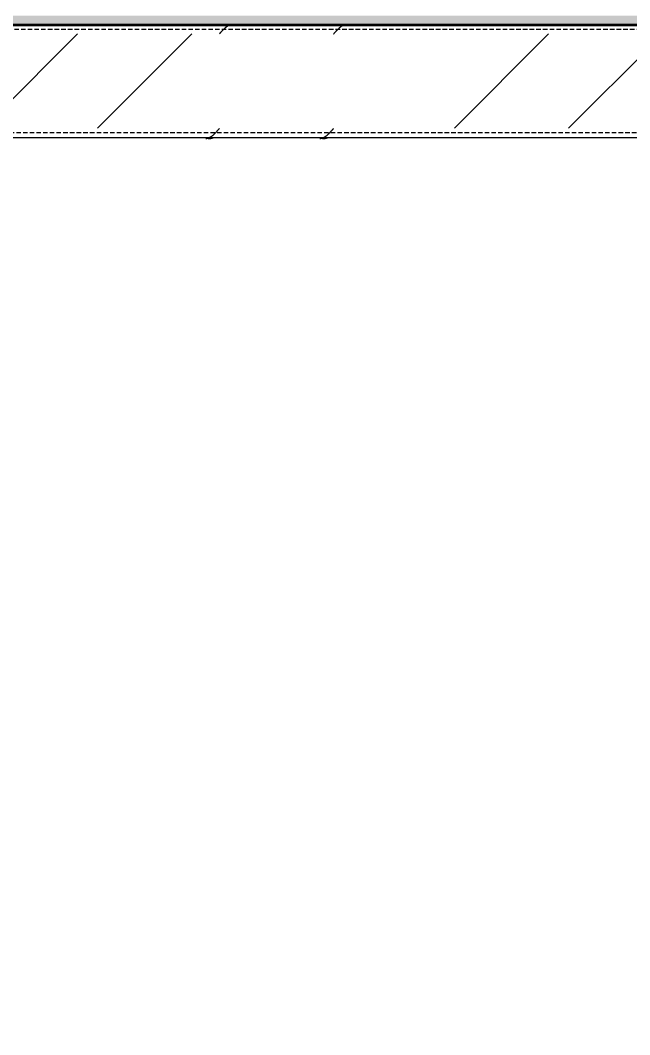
# Model space of a CAD drawing. Header units: centimetres. Extents: x -11896 to 2794, y -437 to 1921.
# Drawn here: x -2678.4 to -2613.3, y 279.1 to 387.4 of the extents above; entities that cross this region are included whole.
import ezdxf

# ---------------------------------------------------------------- set-up
doc = ezdxf.new("R2010")
doc.units = ezdxf.units.CM
doc.linetypes.add('Hidden', pattern=[0.714375, 0.47625, -0.238125])
for name, color, linetype, lineweight in [('A-ANNO-DIMS', 7, 'Continuous', 9), ('A-ANNO-DIMS-100', 7, 'Continuous', 9), ('A-FLOR', 7, 'Continuous', 9), ('S-BEAM', 7, 'Continuous', 9)]:
    doc.layers.add(name, color=color, linetype=linetype, lineweight=lineweight)
doc.styles.add('Century Gothic_1', font='GOTHIC.TTF', dxfattribs={"height": 15})
doc.dimstyles.new('FCA_N_Cotas_E100', dxfattribs={"dimscale": 30.48, "dimtxt": 15.662524, "dimasz": 0.492126, "dimexe": 0.656168, "dimexo": 0.656168, "dimgap": 0.032808, "dimtad": 1, "dimlfac": 0.01, "dimrnd": 0.01, "dimzin": 0, "dimdsep": 46, "dimtxsty": 'Century Gothic_1', "dimblk1": 'OBLIQUE', "dimblk2": 'OBLIQUE', "dimsah": 1, "dimcen": 0.09, "dimdle": 0.656168, "dimazin": 2, "dimtfac": 1, "dimtdec": 4, "dimtix": 1, "dimtmove": 0, "dimatfit": 3, "dimfxl": 1, "dimtvp": 1, "dimtolj": 1, "dimtzin": 0, "dimarcsym": 2})

# ---------------------------------------------------------------- blocks, each defined once
blk = doc.blocks.new('FP_78-Sección 2-2')
at = {"layer": 'S-BEAM', "color": 9, "true_color": 0xc0c0c0}
for p, q in [((-4107.16, 386.54), (-4107.14, 386.56)), ((-4107.14, 386.56), (-4107.12, 386.59)), ((-4107.12, 386.59), (-4107.09, 386.61)), ((-4107.09, 386.61), (-4107.07, 386.62)), ((-4107.07, 386.62), (-4107.05, 386.64)), ((-4107.05, 386.64), (-4107.02, 386.66)), ((-4107.02, 386.66), (-4107, 386.68)), ((-4107, 386.68), (-4106.98, 386.7)), ((-4106.98, 386.7), (-4106.95, 386.72)), ((-4106.95, 386.72), (-4106.93, 386.73)), ((-4106.93, 386.73), (-4106.91, 386.75)), ((-4106.91, 386.75), (-4106.88, 386.77)), ((-4106.88, 386.77), (-4106.86, 386.78)), ((-4106.86, 386.78), (-4106.84, 386.8)), ((-4106.84, 386.8), (-4106.81, 386.81)), ((-4106.81, 386.81), (-4106.79, 386.82)), ((-4106.79, 386.82), (-4106.77, 386.84)), ((-4106.77, 386.84), (-4106.74, 386.85)), ((-4106.74, 386.85), (-4106.72, 386.86)), ((-4094.97, 386.54), (-4094.95, 386.56)), ((-4094.95, 386.56), (-4094.93, 386.59)), ((-4094.93, 386.59), (-4094.9, 386.61)), ((-4094.9, 386.61), (-4094.88, 386.62)), ((-4094.88, 386.62), (-4094.86, 386.64)), ((-4094.86, 386.64), (-4094.83, 386.66)), ((-4094.83, 386.66), (-4094.81, 386.68)), ((-4094.81, 386.68), (-4094.79, 386.7)), ((-4094.79, 386.7), (-4094.76, 386.72)), ((-4094.76, 386.72), (-4094.74, 386.73)), ((-4094.74, 386.73), (-4094.72, 386.75)), ((-4094.72, 386.75), (-4094.7, 386.77)), ((-4094.7, 386.77), (-4094.67, 386.78)), ((-4094.67, 386.78), (-4094.65, 386.8)), ((-4094.65, 386.8), (-4094.63, 386.81)), ((-4094.63, 386.81), (-4094.6, 386.82)), ((-4094.6, 386.82), (-4094.58, 386.84)), ((-4094.58, 386.84), (-4094.56, 386.85)), ((-4094.56, 386.85), (-4094.53, 386.86)), ((-4107.77, 385.91), (-4107.75, 385.93)), ((-4107.75, 385.93), (-4107.72, 385.96)), ((-4107.72, 385.96), (-4107.7, 385.99)), ((-4107.7, 385.99), (-4107.68, 386.01)), ((-4107.68, 386.01), (-4107.65, 386.04)), ((-4107.65, 386.04), (-4107.63, 386.07)), ((-4107.63, 386.07), (-4107.61, 386.09)), ((-4107.61, 386.09), (-4107.58, 386.12)), ((-4107.58, 386.12), (-4107.56, 386.14)), ((-4107.56, 386.14), (-4107.54, 386.17)), ((-4107.54, 386.17), (-4107.51, 386.19)), ((-4107.51, 386.19), (-4107.49, 386.22)), ((-4107.49, 386.22), (-4107.47, 386.24)), ((-4107.47, 386.24), (-4107.44, 386.27)), ((-4107.44, 386.27), (-4107.42, 386.29)), ((-4107.42, 386.29), (-4107.4, 386.32)), ((-4107.4, 386.32), (-4107.37, 386.34)), ((-4107.37, 386.34), (-4107.35, 386.36)), ((-4107.35, 386.36), (-4107.33, 386.39)), ((-4107.33, 386.39), (-4107.3, 386.41)), ((-4107.3, 386.41), (-4107.28, 386.43)), ((-4107.28, 386.43), (-4107.26, 386.46)), ((-4107.26, 386.46), (-4107.23, 386.48)), ((-4107.23, 386.48), (-4107.21, 386.5)), ((-4107.21, 386.5), (-4107.19, 386.52)), ((-4107.19, 386.52), (-4107.16, 386.54)), ((-4095.58, 385.91), (-4095.56, 385.93)), ((-4095.56, 385.93), (-4095.53, 385.96)), ((-4095.53, 385.96), (-4095.51, 385.99)), ((-4095.51, 385.99), (-4095.49, 386.01)), ((-4095.49, 386.01), (-4095.46, 386.04)), ((-4095.46, 386.04), (-4095.44, 386.07)), ((-4095.44, 386.07), (-4095.42, 386.09)), ((-4095.42, 386.09), (-4095.39, 386.12)), ((-4095.39, 386.12), (-4095.37, 386.14)), ((-4095.37, 386.14), (-4095.35, 386.17)), ((-4095.35, 386.17), (-4095.32, 386.19)), ((-4095.32, 386.19), (-4095.3, 386.22)), ((-4095.3, 386.22), (-4095.28, 386.24)), ((-4095.28, 386.24), (-4095.25, 386.27)), ((-4095.25, 386.27), (-4095.23, 386.29)), ((-4095.23, 386.29), (-4095.21, 386.32)), ((-4095.21, 386.32), (-4095.18, 386.34)), ((-4095.18, 386.34), (-4095.16, 386.36)), ((-4095.16, 386.36), (-4095.14, 386.39)), ((-4095.14, 386.39), (-4095.11, 386.41)), ((-4095.11, 386.41), (-4095.09, 386.43)), ((-4095.09, 386.43), (-4095.07, 386.46)), ((-4095.07, 386.46), (-4095.04, 386.48)), ((-4095.04, 386.48), (-4095.02, 386.5)), ((-4095.02, 386.5), (-4095, 386.52)), ((-4095, 386.52), (-4094.97, 386.54))]:
    blk.add_line(p, q, dxfattribs=at)
blk = doc.blocks.new('FP_79-Sección 2-2')
at = {"layer": 'S-BEAM', "color": 9, "true_color": 0xc0c0c0}
for p, q in [((-4107.84, 375.73), (-4107.82, 375.76)), ((-4107.82, 375.76), (-4107.79, 375.78)), ((-4107.79, 375.78), (-4107.77, 375.81)), ((-4095.65, 375.73), (-4095.63, 375.76)), ((-4095.63, 375.76), (-4095.6, 375.78)), ((-4095.6, 375.78), (-4095.58, 375.81)), ((-4109.24, 374.74), (-4109.22, 374.74)), ((-4109.22, 374.74), (-4109.19, 374.75)), ((-4109.19, 374.75), (-4109.17, 374.75)), ((-4109.17, 374.75), (-4109.15, 374.75)), ((-4109.15, 374.75), (-4109.12, 374.75)), ((-4109.12, 374.75), (-4109.1, 374.76)), ((-4109.1, 374.76), (-4109.08, 374.76)), ((-4109.08, 374.76), (-4109.05, 374.77)), ((-4109.05, 374.77), (-4109.03, 374.77)), ((-4109.03, 374.77), (-4109.01, 374.78)), ((-4109.01, 374.78), (-4108.98, 374.79)), ((-4108.98, 374.79), (-4108.96, 374.8)), ((-4108.96, 374.8), (-4108.94, 374.8)), ((-4108.94, 374.8), (-4108.91, 374.81)), ((-4108.91, 374.81), (-4108.89, 374.82)), ((-4108.89, 374.82), (-4108.87, 374.83)), ((-4108.87, 374.83), (-4108.84, 374.84)), ((-4108.84, 374.84), (-4108.82, 374.86)), ((-4108.82, 374.86), (-4108.8, 374.87)), ((-4108.8, 374.87), (-4108.77, 374.88)), ((-4108.77, 374.88), (-4108.75, 374.89)), ((-4108.75, 374.89), (-4108.73, 374.91)), ((-4108.73, 374.91), (-4108.7, 374.92)), ((-4108.7, 374.92), (-4108.68, 374.94)), ((-4108.68, 374.94), (-4108.66, 374.95)), ((-4108.66, 374.95), (-4108.63, 374.97)), ((-4108.63, 374.97), (-4108.61, 374.98)), ((-4108.61, 374.98), (-4108.59, 375)), ((-4108.59, 375), (-4108.56, 375.02)), ((-4108.56, 375.02), (-4108.54, 375.04)), ((-4108.54, 375.04), (-4108.52, 375.05)), ((-4108.52, 375.05), (-4108.49, 375.07)), ((-4108.49, 375.07), (-4108.47, 375.09)), ((-4108.47, 375.09), (-4108.45, 375.11)), ((-4108.45, 375.11), (-4108.42, 375.13)), ((-4108.42, 375.13), (-4108.4, 375.15)), ((-4108.4, 375.15), (-4108.38, 375.17)), ((-4108.38, 375.17), (-4108.35, 375.19)), ((-4108.35, 375.19), (-4108.33, 375.22)), ((-4108.33, 375.22), (-4108.31, 375.24)), ((-4108.31, 375.24), (-4108.28, 375.26)), ((-4108.28, 375.26), (-4108.26, 375.28)), ((-4108.26, 375.28), (-4108.24, 375.31)), ((-4108.24, 375.31), (-4108.21, 375.33)), ((-4108.21, 375.33), (-4108.19, 375.35)), ((-4108.19, 375.35), (-4108.17, 375.38)), ((-4108.17, 375.38), (-4108.14, 375.4)), ((-4108.14, 375.4), (-4108.12, 375.43)), ((-4108.12, 375.43), (-4108.1, 375.45)), ((-4108.1, 375.45), (-4108.07, 375.47)), ((-4108.07, 375.47), (-4108.05, 375.5)), ((-4108.05, 375.5), (-4108.03, 375.52)), ((-4108.03, 375.52), (-4108, 375.55)), ((-4108, 375.55), (-4107.98, 375.58)), ((-4107.98, 375.58), (-4107.96, 375.6)), ((-4107.96, 375.6), (-4107.93, 375.63)), ((-4107.93, 375.63), (-4107.91, 375.65)), ((-4107.91, 375.65), (-4107.89, 375.68)), ((-4107.89, 375.68), (-4107.86, 375.7)), ((-4107.86, 375.7), (-4107.84, 375.73)), ((-4097.05, 374.74), (-4097.03, 374.74)), ((-4097.03, 374.74), (-4097, 374.75)), ((-4097, 374.75), (-4096.98, 374.75)), ((-4096.98, 374.75), (-4096.96, 374.75)), ((-4096.96, 374.75), (-4096.93, 374.75)), ((-4096.93, 374.75), (-4096.91, 374.76)), ((-4096.91, 374.76), (-4096.89, 374.76)), ((-4096.89, 374.76), (-4096.86, 374.77)), ((-4096.86, 374.77), (-4096.84, 374.77)), ((-4096.84, 374.77), (-4096.82, 374.78)), ((-4096.82, 374.78), (-4096.79, 374.79)), ((-4096.79, 374.79), (-4096.77, 374.8)), ((-4096.77, 374.8), (-4096.75, 374.8)), ((-4096.75, 374.8), (-4096.72, 374.81)), ((-4096.72, 374.81), (-4096.7, 374.82)), ((-4096.7, 374.82), (-4096.68, 374.83)), ((-4096.68, 374.83), (-4096.65, 374.84)), ((-4096.65, 374.84), (-4096.63, 374.86)), ((-4096.63, 374.86), (-4096.61, 374.87)), ((-4096.61, 374.87), (-4096.58, 374.88)), ((-4096.58, 374.88), (-4096.56, 374.89)), ((-4096.56, 374.89), (-4096.54, 374.91)), ((-4096.54, 374.91), (-4096.51, 374.92)), ((-4096.51, 374.92), (-4096.49, 374.94)), ((-4096.49, 374.94), (-4096.47, 374.95)), ((-4096.47, 374.95), (-4096.44, 374.97)), ((-4096.44, 374.97), (-4096.42, 374.98)), ((-4096.42, 374.98), (-4096.4, 375)), ((-4096.4, 375), (-4096.37, 375.02)), ((-4096.37, 375.02), (-4096.35, 375.04)), ((-4096.35, 375.04), (-4096.33, 375.05)), ((-4096.33, 375.05), (-4096.3, 375.07)), ((-4096.3, 375.07), (-4096.28, 375.09)), ((-4096.28, 375.09), (-4096.26, 375.11)), ((-4096.26, 375.11), (-4096.23, 375.13)), ((-4096.23, 375.13), (-4096.21, 375.15)), ((-4096.21, 375.15), (-4096.19, 375.17)), ((-4096.19, 375.17), (-4096.16, 375.19)), ((-4096.16, 375.19), (-4096.14, 375.22)), ((-4096.14, 375.22), (-4096.12, 375.24)), ((-4096.12, 375.24), (-4096.09, 375.26)), ((-4096.09, 375.26), (-4096.07, 375.28)), ((-4096.07, 375.28), (-4096.05, 375.31)), ((-4096.05, 375.31), (-4096.02, 375.33)), ((-4096.02, 375.33), (-4096, 375.35)), ((-4096, 375.35), (-4095.98, 375.38)), ((-4095.98, 375.38), (-4095.95, 375.4)), ((-4095.95, 375.4), (-4095.93, 375.43)), ((-4095.93, 375.43), (-4095.91, 375.45)), ((-4095.91, 375.45), (-4095.88, 375.47)), ((-4095.88, 375.47), (-4095.86, 375.5)), ((-4095.86, 375.5), (-4095.84, 375.52)), ((-4095.84, 375.52), (-4095.81, 375.55)), ((-4095.81, 375.55), (-4095.79, 375.58)), ((-4095.79, 375.58), (-4095.77, 375.6)), ((-4095.77, 375.6), (-4095.74, 375.63)), ((-4095.74, 375.63), (-4095.72, 375.65)), ((-4095.72, 375.65), (-4095.7, 375.68)), ((-4095.7, 375.68), (-4095.67, 375.7)), ((-4095.67, 375.7), (-4095.65, 375.73))]:
    blk.add_line(p, q, dxfattribs=at)
at = {"layer": 'S-BEAM'}
blk.add_line((-4180.59, 374.86), (-3762.5, 374.86), dxfattribs=at)
blk = doc.blocks.new('HSS Rectangular - 50 x 120-1656395-Sección 2-2')
at = {"layer": 'S-BEAM', "true_color": 0xc0c0c0}
h = blk.add_hatch(dxfattribs=at)
h.set_pattern_fill('FP_40', color=9, style=0, pattern_type=2)
h.set_pattern_definition([(45, (-5061.787, 712), (-25.1447, 25.1447), []), (45, (-5061.787, 750.1), (-25.1447, 25.1447), [])])
h.paths.add_polyline_path([(-3811.89, 375.81), (-3761.28, 375.86), (-3761.28, 385.91), (-4183.08, 385.91), (-4183.08, 375.86), (-3822.04, 375.81)])
at = {"layer": 'S-BEAM', "linetype": 'Hidden'}
for p, q in [((-3761.28, 386.36), (-4183.08, 386.36)), ((-3762.5, 375.36), (-4180.59, 375.36))]:
    blk.add_line(p, q, dxfattribs=at)
at = {"layer": 'S-BEAM'}
for name in ['FP_78-Sección 2-2', 'FP_79-Sección 2-2']:
    blk.add_blockref(name, (0, 0), dxfattribs=at)
blk = doc.blocks.new('FP_84-Sección 2-2')
at = {"layer": 'S-BEAM', "color": 9, "true_color": 0xc0c0c0}
for p, q in [((-4108.96, 374.74), (-4108.93, 374.74)), ((-4108.93, 374.74), (-4108.91, 374.75)), ((-4108.91, 374.75), (-4108.89, 374.75)), ((-4108.89, 374.75), (-4108.86, 374.75)), ((-4108.86, 374.75), (-4108.84, 374.75)), ((-4108.84, 374.75), (-4108.82, 374.76)), ((-4108.82, 374.76), (-4108.79, 374.76)), ((-4108.79, 374.76), (-4108.77, 374.77)), ((-4108.77, 374.77), (-4108.75, 374.77)), ((-4108.75, 374.77), (-4108.72, 374.78)), ((-4108.72, 374.78), (-4108.7, 374.79)), ((-4108.7, 374.79), (-4108.68, 374.8)), ((-4108.68, 374.8), (-4108.65, 374.8)), ((-4108.65, 374.8), (-4108.63, 374.81)), ((-4108.63, 374.81), (-4108.61, 374.82)), ((-4108.61, 374.82), (-4108.58, 374.83)), ((-4108.58, 374.83), (-4108.56, 374.84)), ((-4108.56, 374.84), (-4108.54, 374.86)), ((-4096.77, 374.74), (-4096.74, 374.74)), ((-4096.74, 374.74), (-4096.72, 374.75)), ((-4096.72, 374.75), (-4096.7, 374.75)), ((-4096.7, 374.75), (-4096.67, 374.75)), ((-4096.67, 374.75), (-4096.65, 374.75)), ((-4096.65, 374.75), (-4096.63, 374.76)), ((-4096.63, 374.76), (-4096.6, 374.76)), ((-4096.6, 374.76), (-4096.58, 374.77)), ((-4096.58, 374.77), (-4096.56, 374.77)), ((-4096.56, 374.77), (-4096.53, 374.78)), ((-4096.53, 374.78), (-4096.51, 374.79)), ((-4096.51, 374.79), (-4096.49, 374.8)), ((-4096.49, 374.8), (-4096.46, 374.8)), ((-4096.46, 374.8), (-4096.44, 374.81)), ((-4096.44, 374.81), (-4096.42, 374.82)), ((-4096.42, 374.82), (-4096.39, 374.83)), ((-4096.39, 374.83), (-4096.37, 374.84)), ((-4096.37, 374.84), (-4096.35, 374.86))]:
    blk.add_line(p, q, dxfattribs=at)
blk = doc.blocks.new('HSS Rectangular - 50 x 120-1656485-Sección 2-2')
at = {"layer": 'S-BEAM'}
blk.add_blockref('FP_84-Sección 2-2', (0, 0), dxfattribs=at)
blk = doc.blocks.new('FP_87-Sección 2-2')
at = {"layer": 'S-BEAM', "color": 9, "true_color": 0xc0c0c0}
for p, q in [((-4108.8, 374.74), (-4108.78, 374.74)), ((-4108.78, 374.74), (-4108.75, 374.75)), ((-4108.75, 374.75), (-4108.73, 374.75)), ((-4108.73, 374.75), (-4108.71, 374.75)), ((-4108.71, 374.75), (-4108.68, 374.75)), ((-4108.68, 374.75), (-4108.66, 374.76)), ((-4108.66, 374.76), (-4108.64, 374.76)), ((-4108.64, 374.76), (-4108.61, 374.77)), ((-4108.61, 374.77), (-4108.59, 374.77)), ((-4108.59, 374.77), (-4108.57, 374.78)), ((-4108.57, 374.78), (-4108.54, 374.79)), ((-4108.54, 374.79), (-4108.52, 374.8)), ((-4108.52, 374.8), (-4108.5, 374.8)), ((-4108.5, 374.8), (-4108.47, 374.81)), ((-4108.47, 374.81), (-4108.45, 374.82)), ((-4108.45, 374.82), (-4108.43, 374.83)), ((-4108.43, 374.83), (-4108.4, 374.84)), ((-4108.4, 374.84), (-4108.38, 374.86)), ((-4096.61, 374.74), (-4096.59, 374.74)), ((-4096.59, 374.74), (-4096.56, 374.75)), ((-4096.56, 374.75), (-4096.54, 374.75)), ((-4096.54, 374.75), (-4096.52, 374.75)), ((-4096.52, 374.75), (-4096.49, 374.75)), ((-4096.49, 374.75), (-4096.47, 374.76)), ((-4096.47, 374.76), (-4096.45, 374.76)), ((-4096.45, 374.76), (-4096.42, 374.77)), ((-4096.42, 374.77), (-4096.4, 374.77)), ((-4096.4, 374.77), (-4096.38, 374.78)), ((-4096.38, 374.78), (-4096.35, 374.79)), ((-4096.35, 374.79), (-4096.33, 374.8)), ((-4096.33, 374.8), (-4096.31, 374.8)), ((-4096.31, 374.8), (-4096.28, 374.81)), ((-4096.28, 374.81), (-4096.26, 374.82)), ((-4096.26, 374.82), (-4096.24, 374.83)), ((-4096.24, 374.83), (-4096.21, 374.84)), ((-4096.21, 374.84), (-4096.19, 374.86))]:
    blk.add_line(p, q, dxfattribs=at)
blk = doc.blocks.new('HSS Rectangular - 50 x 120-1656569-Sección 2-2')
at = {"layer": 'S-BEAM'}
blk.add_blockref('FP_87-Sección 2-2', (0, 0), dxfattribs=at)
blk = doc.blocks.new('DIMBLOCK31-Sección 2-2')
at = {"layer": 'A-ANNO-DIMS-100', "lineweight": 35}
for p, q in [((-2430.67, 386.86), (-2438.17, 394.36)), ((-2430.67, 386.86), (-2423.17, 379.36)), ((-2430.67, 94), (-2438.17, 101.5)), ((-2430.67, 94), (-2423.17, 86.5))]:
    blk.add_line(p, q, dxfattribs=at)
at = {"layer": 'A-ANNO-DIMS-100'}
for p, q in [((-2430.67, 386.86), (-2450.67, 386.86)), ((-2430.67, 386.86), (-2430.67, 74)), ((-2430.67, 386.86), (-2258.88, 386.86)), ((-2430.67, 94), (-3209.08, 94)), ((-2430.67, 94), (-2410.67, 94))]:
    blk.add_line(p, q, dxfattribs=at)
at = {"layer": 'A-ANNO-DIMS-100', "color": 0, "insert": (-2450.89, 220.04), "char_height": 15, "width": 48.9267, "attachment_point": 1, "rotation": 90, "line_spacing_factor": 0.984502, "style": 'Century Gothic_1'}
blk.add_mtext('2.93', dxfattribs=at)
blk = doc.blocks.new('_Oblique')
at = {"color": 0, "linetype": 'ByBlock', "lineweight": -2}
blk.add_line((-0.5, -0.5), (0.5, 0.5), dxfattribs=at)
blk = doc.blocks.new('DIMBLOCK35-Sección 2-2')
at = {"layer": 'A-ANNO-DIMS-100'}
for p, q in [((-2734.93, 440.39), (-2734.93, 460.39)), ((-2306.84, 440.39), (-2306.84, 460.39)), ((-2286.84, 440.39), (-2734.93, 440.39)), ((-2734.93, 440.39), (-2734.93, 395.86)), ((-2306.84, 440.39), (-2306.84, 395.86))]:
    blk.add_line(p, q, dxfattribs=at)
at = {"layer": 'A-ANNO-DIMS-100', "lineweight": 35}
for p, q in [((-2734.93, 440.39), (-2727.43, 447.89)), ((-2306.84, 440.39), (-2299.34, 447.89)), ((-2734.93, 440.39), (-2742.43, 432.89)), ((-2306.84, 440.39), (-2314.34, 432.89))]:
    blk.add_line(p, q, dxfattribs=at)
at = {"layer": 'A-ANNO-DIMS-100', "color": 0, "insert": (-2541.27, 460.62), "char_height": 15, "width": 48.9267, "attachment_point": 1, "line_spacing_factor": 0.984502, "style": 'Century Gothic_1'}
blk.add_mtext('4.28', dxfattribs=at)

msp = doc.modelspace()

# ---------------------------------------------------------------- hatches: boundary and pattern name
at = {"layer": 'A-FLOR', "true_color": 0x9a9a9a}
msp.add_hatch(color=253, dxfattribs=at).paths.add_polyline_path([(-2269.9, 386.859), (-2238.875, 386.859), (-2238.875, 387.859), (-3524.545, 387.859), (-3524.545, 386.859), (-2290.196, 386.859)])

# ---------------------------------------------------------------- linework, layer by layer
at = {"layer": 'A-FLOR', "lineweight": 35}
msp.add_line((-3524.545, 386.859), (-2238.875, 386.859), dxfattribs=at)

# ---------------------------------------------------------------- block references
at = {"layer": 'S-BEAM'}
for name in ['HSS Rectangular - 50 x 120-1656395-Sección 2-2', 'HSS Rectangular - 50 x 120-1656485-Sección 2-2', 'HSS Rectangular - 50 x 120-1656569-Sección 2-2']:
    msp.add_blockref(name, (1450.659, 0), dxfattribs=at)

# ---------------------------------------------------------------- dimensions: what is measured, and where the dimension line sits
at = {"layer": 'A-ANNO-DIMS'}
dim = msp.add_linear_dim(base=(-2734.929, 440.395), p1=(-2306.844, 375.859), p2=(-2734.929, 375.859), dimstyle='FCA_N_Cotas_E100', override={"dimpost": '<>', "dimfxl": 428.085715}, dxfattribs=at)
dim.commit()
dim.dimension.update_dxf_attribs({"geometry": 'DIMBLOCK35-Sección 2-2', "text_midpoint": (-2520.886, 449.272)})
dim = msp.add_linear_dim(base=(-2430.668, 94), p1=(-2238.875, 386.859), p2=(-3229.083, 94), angle=90, dimstyle='FCA_N_Cotas_E100', override={"dimpost": '<>', "dimfxl": 1032.606836}, dxfattribs=at)
dim.commit()
dim.dimension.update_dxf_attribs({"geometry": 'DIMBLOCK31-Sección 2-2', "text_midpoint": (-2439.545, 240.429)})

doc.saveas('drawing.dxf')
